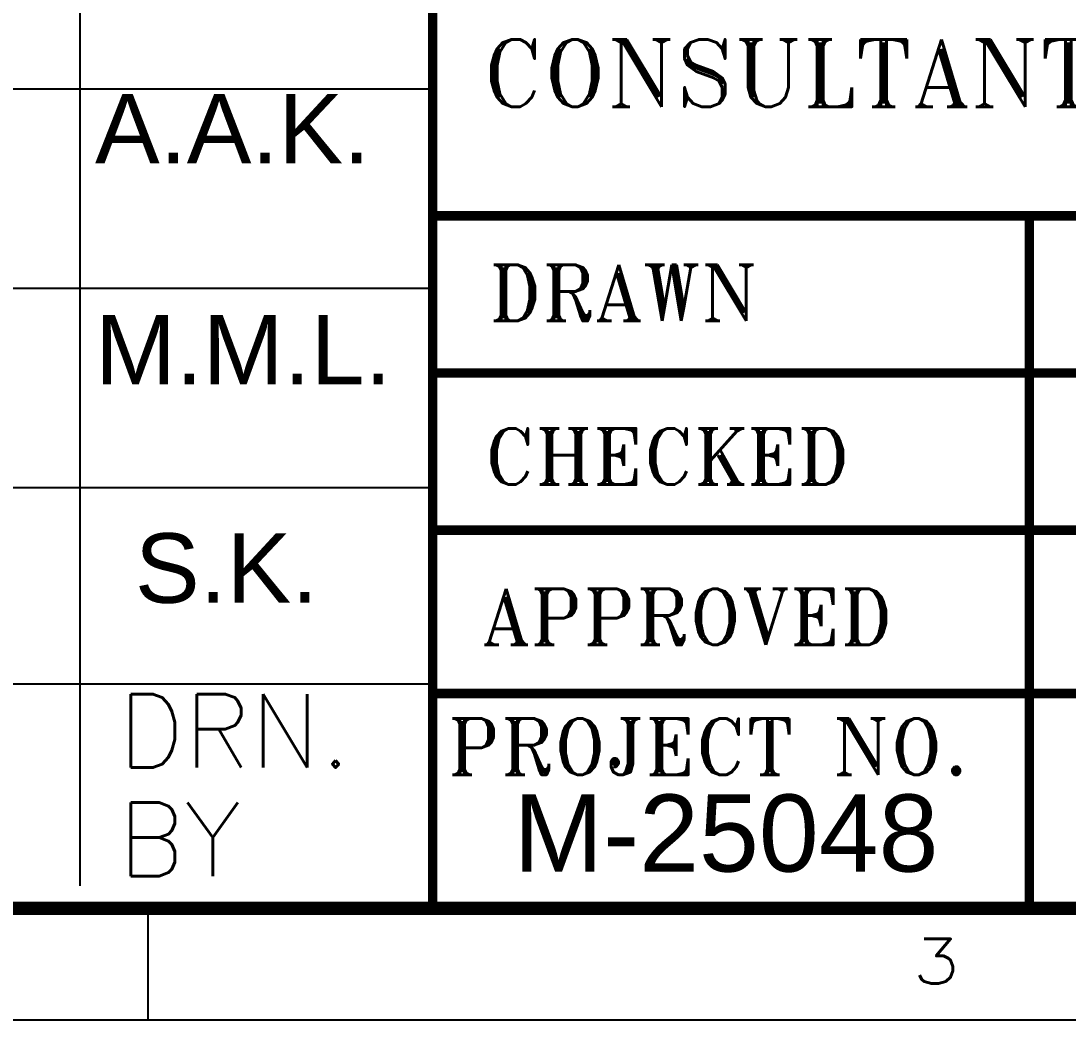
# Model space of a CAD drawing. Header units: inches. Extents: x 14435 to 21465, y 2728 to 7693.
# Drawn here: x 19695.7 to 20085.8, y 2728.1 to 3100.2 of the extents above; entities that cross this region are included whole.
import ezdxf
from ezdxf.enums import TextEntityAlignment as Align

# ---------------------------------------------------------------- set-up
doc = ezdxf.new("R2010")
doc.units = ezdxf.units.IN
doc.header["$MEASUREMENT"] = 0
for name, color, linetype in [('$PHI_TITL_3', 6, 'Continuous'), ('$PHI_TITL_4', 3, 'Continuous'), ('$PHI_TITL_418-25', 3, 'Continuous'), ('$phi_title', 7, 'Continuous'), ('BLOCK', 7, 'Continuous')]:
    doc.layers.add(name, color=color, linetype=linetype)
doc.styles.add('ARIAL', font='arial.ttf', dxfattribs={"height": 4})
doc.styles.add('ISO', font='isocp')
doc.styles.add('ROMANS', font='romans.shx')
doc.styles.add('ROMANT', font='romant.shx')
doc.styles.get("Standard").update_dxf_attribs({"font": 'arial.ttf'})

# ---------------------------------------------------------------- blocks, each defined once
blk = doc.blocks.new('phi-a1praj')
at = {"color": 7}
for p, q in [((25.121, 4.975), (836.025, 4.975)), ((635.04, 0), (635.04, 4.975))]:
    blk.add_line(p, q, dxfattribs=at)
blk.add_lwpolyline([(0, 594), (841, 594), (841, 0), (0, 0)], close=True)
at = {"color": 7, "const_width": 0.597}
blk.add_lwpolyline([(836.025, 4.975), (836.025, 589.025), (25.121, 589.025), (25.121, 4.975)], close=True, dxfattribs=at)
at = {"color": 7, "style": 'ROMANS', "width": 1.25}
blk.add_text('3', height=1.99, dxfattribs=at).set_placement((670.171, 2.618), align=Align.MIDDLE)
at = {"style": 'ISO', "flags": 1}
for tag, p in [('$UR', (836.025, 589.025)), ('$LL', (25.121, 4.975)), ('$INSERT', (836.025, 4.975))]:
    blk.add_attdef(tag, p, '', height=2.5, dxfattribs=at)
blk = doc.blocks.new('PHI-PIDPRAJA1')
for p, q in [((-357.739, 36.505), (-188.297, 36.505)), ((-357.739, 27.629), (-188.297, 27.629)), ((-357.739, 18.753), (-188.297, 18.753)), ((-357.739, 10), (-188.297, 10)), ((-188.297, 0), (0, 0))]:
    blk.add_line(p, q)
at = {"color": 7}
for p, q in [((-161.702, 0), (-161.702, 30.851)), ((-188.297, 23.851), (-108.51, 23.851)), ((-188.297, 16.851), (-108.51, 16.851))]:
    blk.add_line(p, q, dxfattribs=at)
at = {"color": 7, "const_width": 0.426}
for points in [[(-188.297, 0), (-188.297, 77.544), (0, 77.544)], [(-188.297, 30.851), (0, 30.851)], [(-161.702, 30.851), (-161.702, 0)], [(-108.51, 23.851), (-188.297, 23.851)], [(-108.51, 16.851), (-188.297, 16.851)], [(-188.297, 9.574), (0, 9.574), (0, 9.574)]]:
    blk.add_lwpolyline(points, dxfattribs=at)
at = {"layer": 'BLOCK', "color": 7}
blk.add_line((-204.023, 107.512), (-204.023, 1.001), dxfattribs=at)
at = {"layer": '$PHI_TITL_4'}
for tag, height, p in [('SO_REF_NO', 2.5, (-139.423, 80.662)), ('CUSTOMER1', 2.5, (-139.423, 51.382)), ('CONSULTANT', 2.5, (-124.94, 37.138)), ('DRAWN_DATE', 2.5, (-122.162, 26.982)), ('DRAWN', 2.5, (-149.885, 26.982)), ('DESCRIPTION_1', 2.5, (-62.477, 25.995)), ('DESCRIPTION_2', 2.5, (-62.477, 20.995)), ('CHECKED', 2.5, (-149.885, 20.223)), ('CHECK_DATE', 2.5, (-122.162, 20.223)), ('DESCRIPTION_3', 2.5, (-62.477, 15.995)), ('APPR_DATE', 2.5, (-122.162, 12.99)), ('APPROVED', 2.5, (-149.885, 12.99)), ('INT_DRAWINGNO', 3.5, (-24.79, 4.048)), ('PROJECT_NO', 2.5, (-175.032, 2.693)), ('SHEET', 2.5, (-121.75, 2.693))]:
    blk.add_attdef(tag, text='', height=height, dxfattribs=at).set_placement(p, align=Align.MIDDLE)
at = {"layer": '$PHI_TITL_4', "flags": 1}
blk.add_attdef('$REVTABLE', (-357.739, 10), '', height=2.25, dxfattribs=at)
at = {"color": 7}
for s, height, style, p in [('CONSULTANT :-', 3, 'ROMANT', (-186.067, 35.715)), ('DRAWN', 2.5, 'ROMANT', (-185.785, 26.173)), ('CHECKED', 2.5, 'ROMANT', (-185.985, 18.879)), ('APPROVED', 2.5, 'ROMANT', (-186.094, 11.737)), ('DRN.', 3.2762, 'ROMANS', (-202.313, 6.269)), ('PROJECT NO.', 2.5, 'ROMANT', (-187.623, 5.956)), ('BY', 3.2762, 'ROMANS', (-202.313, 1.438))]:
    blk.add_text(s, height=height, dxfattribs=dict(at, style=style)).set_placement(p)
at = {"style": 'ROMANS', "flags": 12}
blk.add_attdef('NTS', (-157.607, 1.422), '', height=2.5, dxfattribs=at)

msp = doc.modelspace()

# ---------------------------------------------------------------- block references
at = {"layer": '$PHI_TITL_3', "lineweight": 0}
ref = msp.add_blockref('PHI-PIDPRAJA1', (21423.07, 2769.68), dxfattribs=dict(at, xscale=8.359038904379775, yscale=8.359038904379775, zscale=8.359038904379775))
ref.add_attrib('PROJECT_NO', 'M-25048', dxfattribs={"layer": '$PHI_TITL_418-25', "color": 7, "height": 28.718}).set_placement((19958.39, 2797.75), align=Align.MIDDLE)
at = {"layer": '$phi_title', "lineweight": 0, "xscale": 8.359038904379775, "yscale": 8.359038904379775, "zscale": 8.359038904379775}
msp.add_blockref('phi-a1praj', (14434.71, 2728.09), dxfattribs=at)

# ---------------------------------------------------------------- texts
at = {"char_height": 25.893, "width": 1069.9882, "attachment_point": 1, "style": 'ARIAL'}
for s, insert in [('A.A.K.', (19723.28, 3073)), ('M.M.L.', (19723.28, 2990.67)), ('S.K.', (19738.16, 2909.36))]:
    msp.add_mtext(s, dxfattribs=dict(at, insert=insert))

doc.saveas('drawing.dxf')
